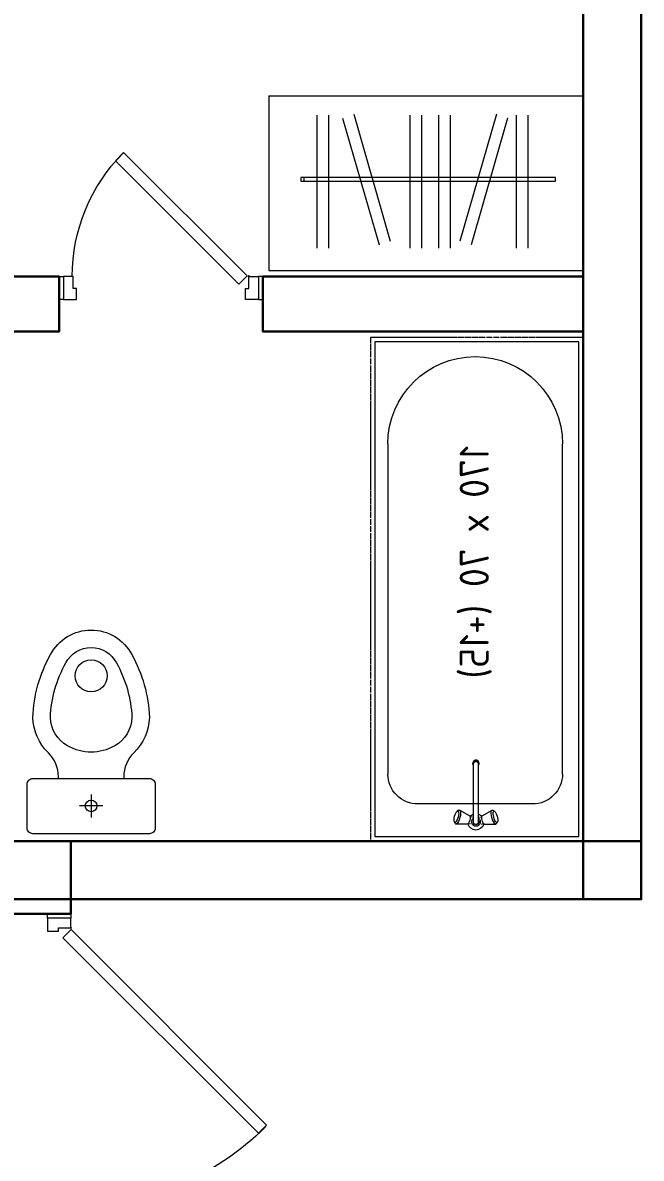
# Model space of a CAD drawing. Header units: millimetres. Extents: x 0 to 145404, y 0 to 194550.
# Drawn here: x 89450 to 91575, y 26917 to 30819 of the extents above; entities that cross this region are included whole.
import ezdxf
from ezdxf.enums import TextEntityAlignment as Align

# ---------------------------------------------------------------- set-up
doc = ezdxf.new("R2010")
doc.units = ezdxf.units.MM
doc.linetypes.add('ACAD_ISO02W100', pattern=[15, 12, -3])
doc.linetypes.add('ГОСТ 2.303 5', pattern=[24, 20, -1.5, 1, -1.5])
for name, color, linetype, lineweight in [('АР - Двери', 126, 'Continuous', 9), ('АР - Монолит', 56, 'Continuous', 30), ('АР - Перегородки 190', 54, 'Continuous', 30), ('АР - Сантехника', 150, 'Continuous', 9)]:
    doc.layers.add(name, color=color, linetype=linetype, lineweight=lineweight)
doc.layers.add('АР - мебель', color=7, linetype='Continuous', lineweight=9, true_color=0x787878)
doc.styles.add('GOST-2.304_Type-B', font='GOST Common.ttf')

# ---------------------------------------------------------------- blocks, each defined once
blk = doc.blocks.new('*U93')
at = {"ltscale": 100}
for p, q in [((-1035, 37.5), (-1035, -42.5)), ((-1002, 37.5), (-1035, 37.5)), ((-1002, -4.5), (-1002, 37.5)), ((-48, -4.5), (-48, 35.5)), ((-46, 37.5), (-15, 37.5)), ((-15, 37.5), (-15, -42.5)), ((-990, -4.5), (-1002, -4.5)), ((-990, -42.5), (-990, -4.5)), ((-60, -42.5), (-60, -4.5)), ((-60, -4.5), (-48, -4.5)), ((-1035, -42.5), (-990, -42.5)), ((-15, -42.5), (-60, -42.5))]:
    blk.add_line(p, q, dxfattribs=at)
for points in [[(-54.4, 38.9), (-82.7, 10.6), (-754, 682), (-725.8, 710.3)], [(-1035, -42.5), (-1050, -42.5), (-1050, 37.5), (-1035, 37.5)], [(-15, -42.5), (0, -42.5), (0, 37.5), (-15, 37.5)]]:
    blk.add_lwpolyline(points, close=True, dxfattribs=at)
blk.add_circle((-48, 37.5), 2, dxfattribs=at)
blk.add_arc((-57.9, 37.5), 950, 135.135, 180, dxfattribs=at)
blk = doc.blocks.new('Унитаз_700х440')
at = {"color": 0, "ltscale": 50}
for points in [[(195, -220), (45, -220, -0.414601), (25, -200), (25, 200, -0.414214), (45, 220), (195, 220, -0.414214), (215, 200), (215, -200, -0.414487)], [(327.1, 81.1, -0.261097), (424.4, 140, -0.11879), (612.3, 86.6, -0.608687), (612.3, -86.6, -0.11879), (424.4, -140, -0.261097), (327.1, -81.1, -0.27207)]]:
    blk.add_lwpolyline(points, format="xyb", close=True, dxfattribs=at)
blk.add_lwpolyline([(215, 112.3), (220.9, 112.3, 0.202167), (303, 147, -0.194798), (424.5, 200, -0.119349), (640.7, 139.4, -0.604544), (640.7, -139.4, -0.119349), (424.5, -200, -0.194798), (303, -147, 0.202167), (220.9, -112.3), (215, -112.3)], format="xyb", dxfattribs=at)
for points in [[(120.6, -40), (120.6, 40)], [(159.4, 0), (80.6, 0)]]:
    blk.add_lwpolyline(points, dxfattribs=at)
for centre, radius in [((567.6, 0), 55), ((120.6, 0), 20)]:
    blk.add_circle(centre, radius, dxfattribs=at)
at = {"layer": 'Defpoints', "linetype": 'ACAD_ISO02W100', "lineweight": -2, "ltscale": 10}
blk.add_lwpolyline([(0, -220), (0, 220)], dxfattribs=at)
blk = doc.blocks.new('*U202')
at = {"ltscale": 100}
for p, q in [((15, 37.5), (15, -42.5)), ((46, 37.5), (15, 37.5)), ((48, -4.5), (48, 35.5)), ((652, -4.5), (652, 37.5)), ((652, 37.5), (685, 37.5)), ((685, 37.5), (685, -42.5)), ((60, -4.5), (48, -4.5)), ((60, -42.5), (60, -4.5)), ((640, -42.5), (640, -4.5)), ((640, -4.5), (652, -4.5)), ((15, -42.5), (60, -42.5)), ((685, -42.5), (640, -42.5))]:
    blk.add_line(p, q, dxfattribs=at)
for points in [[(54.4, 38.9), (82.7, 10.6), (506.5, 434.5), (478.3, 462.8)], [(15, -42.5), (0, -42.5), (0, 37.5), (15, 37.5)], [(685, -42.5), (700, -42.5), (700, 37.5), (685, 37.5)]]:
    blk.add_lwpolyline(points, close=True, dxfattribs=at)
blk.add_circle((48, 37.5), 2, dxfattribs=at)
blk.add_arc((55, 37.5), 600, 0, 44.865, dxfattribs=at)
blk = doc.blocks.new('Ш03 600х1200')
for p, q in [((0, 600), (-1200, 600)), ((-1200, 0), (-1200, 600)), ((0, 0), (0, 600)), ((-988.5, 66), (-988.5, 522.9)), ((-944.2, 66), (-944.2, 522.9)), ((-911.1, 76.8), (-772.2, 512)), ((-692.1, 66), (-692.1, 522.9)), ((-647.8, 66), (-647.8, 522.9)), ((-583, 66), (-583, 522.9)), ((-538.7, 66), (-538.7, 522.9)), ((-282.2, 76.8), (-421.1, 512)), ((-228.6, 66), (-228.6, 522.9)), ((-184.3, 66), (-184.3, 522.9)), ((-868.9, 63.3), (-730, 498.6)), ((-324.4, 63.3), (-463.3, 498.6)), ((-123, 293.3), (-1094.4, 293.3)), ((-1094.4, 293.3), (-1094.4, 280.4)), ((-1094.4, 280.4), (-123, 280.4)), ((-134.5, 293.3), (-228.9, 293.3)), ((-228.9, 293.3), (-228.9, 280.4)), ((-228.9, 280.4), (-134.5, 280.4)), ((-134.5, 280.4), (-134.5, 293.3)), ((-123, 280.4), (-123, 293.3)), ((0, 0), (-1200, 0))]:
    blk.add_line(p, q)
blk = doc.blocks.new('Ванна 170х70 (+15)')
at = {"layer": 'АР - Сантехника'}
for p, q in [((15, 15), (15, 1715)), ((15, 1715), (715, 1715)), ((715, 1715), (715, 15)), ((715, 1715), (715, 1715)), ((287.1, 1661.1), (286.9, 1656.5)), ((286.9, 1656.5), (287.5, 1650.9)), ((288.1, 1664.3), (287.1, 1661.1)), ((287.5, 1650.9), (288.8, 1644.8)), ((291, 1670), (288.1, 1664.3)), ((289.6, 1665.8), (288.1, 1664.3)), ((288.8, 1644.8), (290.7, 1638.9)), ((291.7, 1665.3), (289.6, 1665.8)), ((290.7, 1638.9), (293, 1633.8)), ((292.9, 1671.8), (291, 1670)), ((294.1, 1663), (291.7, 1665.3)), ((332.3, 1672), (292.9, 1671.8)), ((295.6, 1671.2), (292.9, 1671.8)), ((296.6, 1659.1), (294.1, 1663)), ((298.6, 1668.4), (295.6, 1671.2)), ((298.9, 1653.9), (296.6, 1659.1)), ((301.6, 1663.5), (298.6, 1668.4)), ((300.8, 1648), (298.9, 1653.9)), ((302.1, 1642), (300.8, 1648)), ((304.5, 1657), (301.6, 1663.5)), ((302.7, 1636.4), (302.1, 1642)), ((306.9, 1649.7), (304.5, 1657)), ((340, 1643), (305.9, 1623.5)), ((308.5, 1642.1), (306.9, 1649.7)), ((309.3, 1635.1), (308.5, 1642.1)), ((333.8, 1671.7), (332.3, 1672)), ((335.6, 1669.9), (333.8, 1671.7)), ((337.5, 1667), (335.6, 1669.9)), ((343.2, 1671.8), (335.7, 1669.8)), ((339.2, 1663.1), (337.5, 1667)), ((340.6, 1658.7), (339.2, 1663.1)), ((340, 1643), (341.2, 1644.1)), ((341.6, 1654.2), (340.6, 1658.7)), ((341.2, 1644.1), (341.9, 1646.5)), ((342.1, 1650), (341.6, 1654.2)), ((341.9, 1646.5), (342.1, 1650)), ((349.4, 1648.6), (341.9, 1646.6)), ((353.4, 1664.4), (353.4, 1464.3)), ((370.4, 1664.4), (370.4, 1464.3)), ((374.4, 1648.6), (381.8, 1646.6)), ((380.6, 1671.8), (388, 1669.8)), ((382.1, 1654.2), (381.7, 1650)), ((381.7, 1650), (381.8, 1646.5)), ((381.8, 1646.5), (382.5, 1644.1)), ((383.1, 1658.7), (382.1, 1654.2)), ((382.5, 1644.1), (383.7, 1643)), ((384.5, 1663.1), (383.1, 1658.7)), ((383.7, 1643), (417.9, 1623.5)), ((386.3, 1667), (384.5, 1663.1)), ((388.1, 1669.9), (386.3, 1667)), ((389.9, 1671.7), (388.1, 1669.9)), ((391.5, 1672), (389.9, 1671.7)), ((391.5, 1672), (430.8, 1671.8)), ((415.3, 1642.1), (414.5, 1635.1)), ((416.9, 1649.7), (415.3, 1642.1)), ((419.3, 1657), (416.9, 1649.7)), ((422.1, 1663.5), (419.3, 1657)), ((421.7, 1642), (421.1, 1636.4)), ((423, 1648), (421.7, 1642)), ((425.2, 1668.4), (422.1, 1663.5)), ((424.9, 1653.9), (423, 1648)), ((427.2, 1659.1), (424.9, 1653.9)), ((428.2, 1671.2), (425.2, 1668.4)), ((429.6, 1663), (427.2, 1659.1)), ((430.8, 1671.8), (428.2, 1671.2)), ((432, 1665.3), (429.6, 1663)), ((430.7, 1633.8), (433, 1638.9)), ((432.8, 1670), (430.8, 1671.8)), ((434.1, 1665.8), (432, 1665.3)), ((432.8, 1670), (435.7, 1664.3)), ((433, 1638.9), (434.9, 1644.8)), ((435.7, 1664.3), (434.1, 1665.8)), ((434.9, 1644.8), (436.2, 1650.9)), ((436.6, 1661.1), (435.7, 1664.3)), ((436.2, 1650.9), (436.8, 1656.5)), ((436.8, 1656.5), (436.6, 1661.1)), ((558.2, 1602.4), (161.2, 1602.4)), ((293, 1633.8), (295.5, 1629.9)), ((295.5, 1629.9), (297.9, 1627.6)), ((297.9, 1627.6), (300, 1627.1)), ((303.3, 1624.1), (297.9, 1627.6)), ((300, 1627.1), (301.6, 1628.6)), ((301.6, 1628.6), (302.5, 1631.7)), ((302.5, 1631.7), (302.7, 1636.4)), ((303.3, 1624.1), (305.9, 1623.5)), ((305.9, 1623.5), (307.9, 1625.3)), ((307.9, 1625.3), (309, 1629.3)), ((309, 1629.3), (309.3, 1635.1)), ((353.2, 1637.8), (353.4, 1637.7)), ((370.4, 1637.7), (370.5, 1637.8)), ((414.5, 1635.1), (414.7, 1629.3)), ((414.7, 1629.3), (415.9, 1625.3)), ((415.9, 1625.3), (417.9, 1623.5)), ((417.9, 1623.5), (420.5, 1624.1)), ((420.5, 1624.1), (425.9, 1627.6)), ((421.1, 1636.4), (421.2, 1631.7)), ((421.2, 1631.7), (422.2, 1628.6)), ((422.2, 1628.6), (423.8, 1627.1)), ((423.8, 1627.1), (425.9, 1627.6)), ((425.9, 1627.6), (428.3, 1629.9)), ((428.3, 1629.9), (430.7, 1633.8)), ((59.4, 365.8), (59.4, 1499.9)), ((659.4, 1499.9), (659.4, 365.8)), ((715, 15), (15, 15)), ((15, 15), (15, 15))]:
    blk.add_line(p, q, dxfattribs=at)
at = {"layer": 'АР - Сантехника', "linetype": 'ГОСТ 2.303 5'}
blk.add_lwpolyline([(0, 1730), (730, 1730), (730, 0), (0, 0)], close=True, dxfattribs=at)
at = {"layer": 'АР - Сантехника'}
for points in [[(353.4, 1469.8), (352.6, 1468.7), (352, 1467.5), (351.6, 1466.2), (351.4, 1464.9), (351.4, 1463.6), (351.6, 1462.3), (352.1, 1461), (352.7, 1459.8), (353.5, 1458.7), (354.5, 1457.7), (355.6, 1456.9), (356.9, 1456.2), (358.2, 1455.6), (359.7, 1455.2), (361.1, 1455.1), (362.6, 1455.1), (364.1, 1455.2), (365.5, 1455.6), (366.9, 1456.2), (368.1, 1456.9), (369.3, 1457.7), (370.2, 1458.7), (371.1, 1459.8), (371.7, 1461), (372.1, 1462.3), (372.3, 1463.6), (372.4, 1464.9), (372.2, 1466.2), (371.8, 1467.5), (371.2, 1468.7), (370.4, 1469.8)], [(353.4, 1464.3), (353.5, 1463.1), (353.8, 1462), (354.3, 1460.9), (355, 1459.9), (355.9, 1459), (356.9, 1458.2), (358, 1457.6), (359.3, 1457.2), (360.5, 1456.9), (361.9, 1456.8), (363.2, 1456.9), (364.5, 1457.2), (365.7, 1457.6), (366.9, 1458.2), (367.9, 1459), (368.8, 1459.9), (369.5, 1460.9), (370, 1462), (370.3, 1463.1), (370.4, 1464.3)], [(353.4, 1458.9), (353.5, 1457.7), (353.8, 1456.5), (354.3, 1455.4), (355, 1454.4), (355.9, 1453.5), (356.9, 1452.7), (358, 1452.1), (359.3, 1451.7), (360.5, 1451.4), (361.9, 1451.3), (363.2, 1451.4), (364.5, 1451.7), (365.7, 1452.1), (366.9, 1452.7), (367.9, 1453.5), (368.8, 1454.4), (369.5, 1455.4), (370, 1456.5), (370.3, 1457.7), (370.4, 1458.9)]]:
    blk.add_lwpolyline(points, dxfattribs=at)
for centre, radius, start, end in [((361.9, 1664.4), 28, 13.4165, 166.5835), ((361.9, 1664.4), 15, 304.5181, 235.4819), ((361.9, 1664.4), 28, 223.4165, 252.3278), ((361.9, 1664.4), 10, 328.2117, 211.7883), ((361.9, 1664.4), 8.5, 0, 180), ((361.9, 1664.4), 28, 287.6722, 316.5835), ((161.9, 1499.9), 102.5, 89.241, 179.9993), ((556.9, 1499.9), 102.5, 359.9999, 90.759), ((359.4, 365.8), 300, 180, 0)]:
    blk.add_arc(centre, radius, start, end, dxfattribs=at)
at = {"layer": 'АР - Сантехника', "linetype": 'Continuous', "style": 'GOST-2.304_Type-B'}
blk.add_text('170 х 70 (+15)', height=100, rotation=90, dxfattribs=at).set_placement((356.2, 771.5), align=Align.MIDDLE_CENTER)
blk = doc.blocks.new('Квартира 2К 6450 тип 7 перекидная')
at = {"layer": 'АР - Монолит', "elevation": 0}
for points in [[(-1760, 2000), (-1960, 2000), (-1960, 7980), (-1760, 7980)], [(200, 2200), (200, 2000), (-1960, 2000), (-1960, 2200)], [(200, 2200), (0, 2200), (0, 1950), (200, 1950)]]:
    blk.add_lwpolyline(points, close=True, dxfattribs=at)
at = {"layer": 'АР - Перегородки 190', "elevation": 0}
for points in [[(-660, 4140), (-1760, 4140), (-1760, 3950), (-660, 3950)], [(730, 4140), (40, 4140), (40, 3950), (730, 3950)]]:
    blk.add_lwpolyline(points, close=True, dxfattribs=at)
at = {"rotation": 180}
blk.add_blockref('Ванна 170х70 (+15)', (-1030, 3930, 0), dxfattribs=at)
at = {"layer": 'АР - Двери'}
blk.add_blockref('*U202', (-660, 4102.5, 0), dxfattribs=at)
at = {"layer": 'АР - Двери', "rotation": 90.00000000000001}
blk.add_blockref('*U93', (37.5, 1950, 0), dxfattribs=at)
at = {"layer": 'АР - мебель', "xscale": -0.9000000000000002, "rotation": 180}
blk.add_blockref('Ш03 600х1200', (-680, 4760, 0), dxfattribs=at)
at = {"layer": 'АР - Сантехника', "xscale": -1, "rotation": 270}
blk.add_blockref('Унитаз_700х440', (-70, 2200, 0), dxfattribs=at)
blk = doc.blocks.new('H_Section_1')
at = {"xscale": -1, "rotation": 56.96711930257284}
blk.add_blockref('Квартира 2К 6450 тип 7 перекидная', (-4056.6, -22840.7), dxfattribs=at)

msp = doc.modelspace()

# ---------------------------------------------------------------- block references
at = {"rotation": 303.0328806974269}
msp.add_blockref('H_Section_1', (110975.5, 34857.2, 0), dxfattribs=at)

doc.saveas('drawing.dxf')
